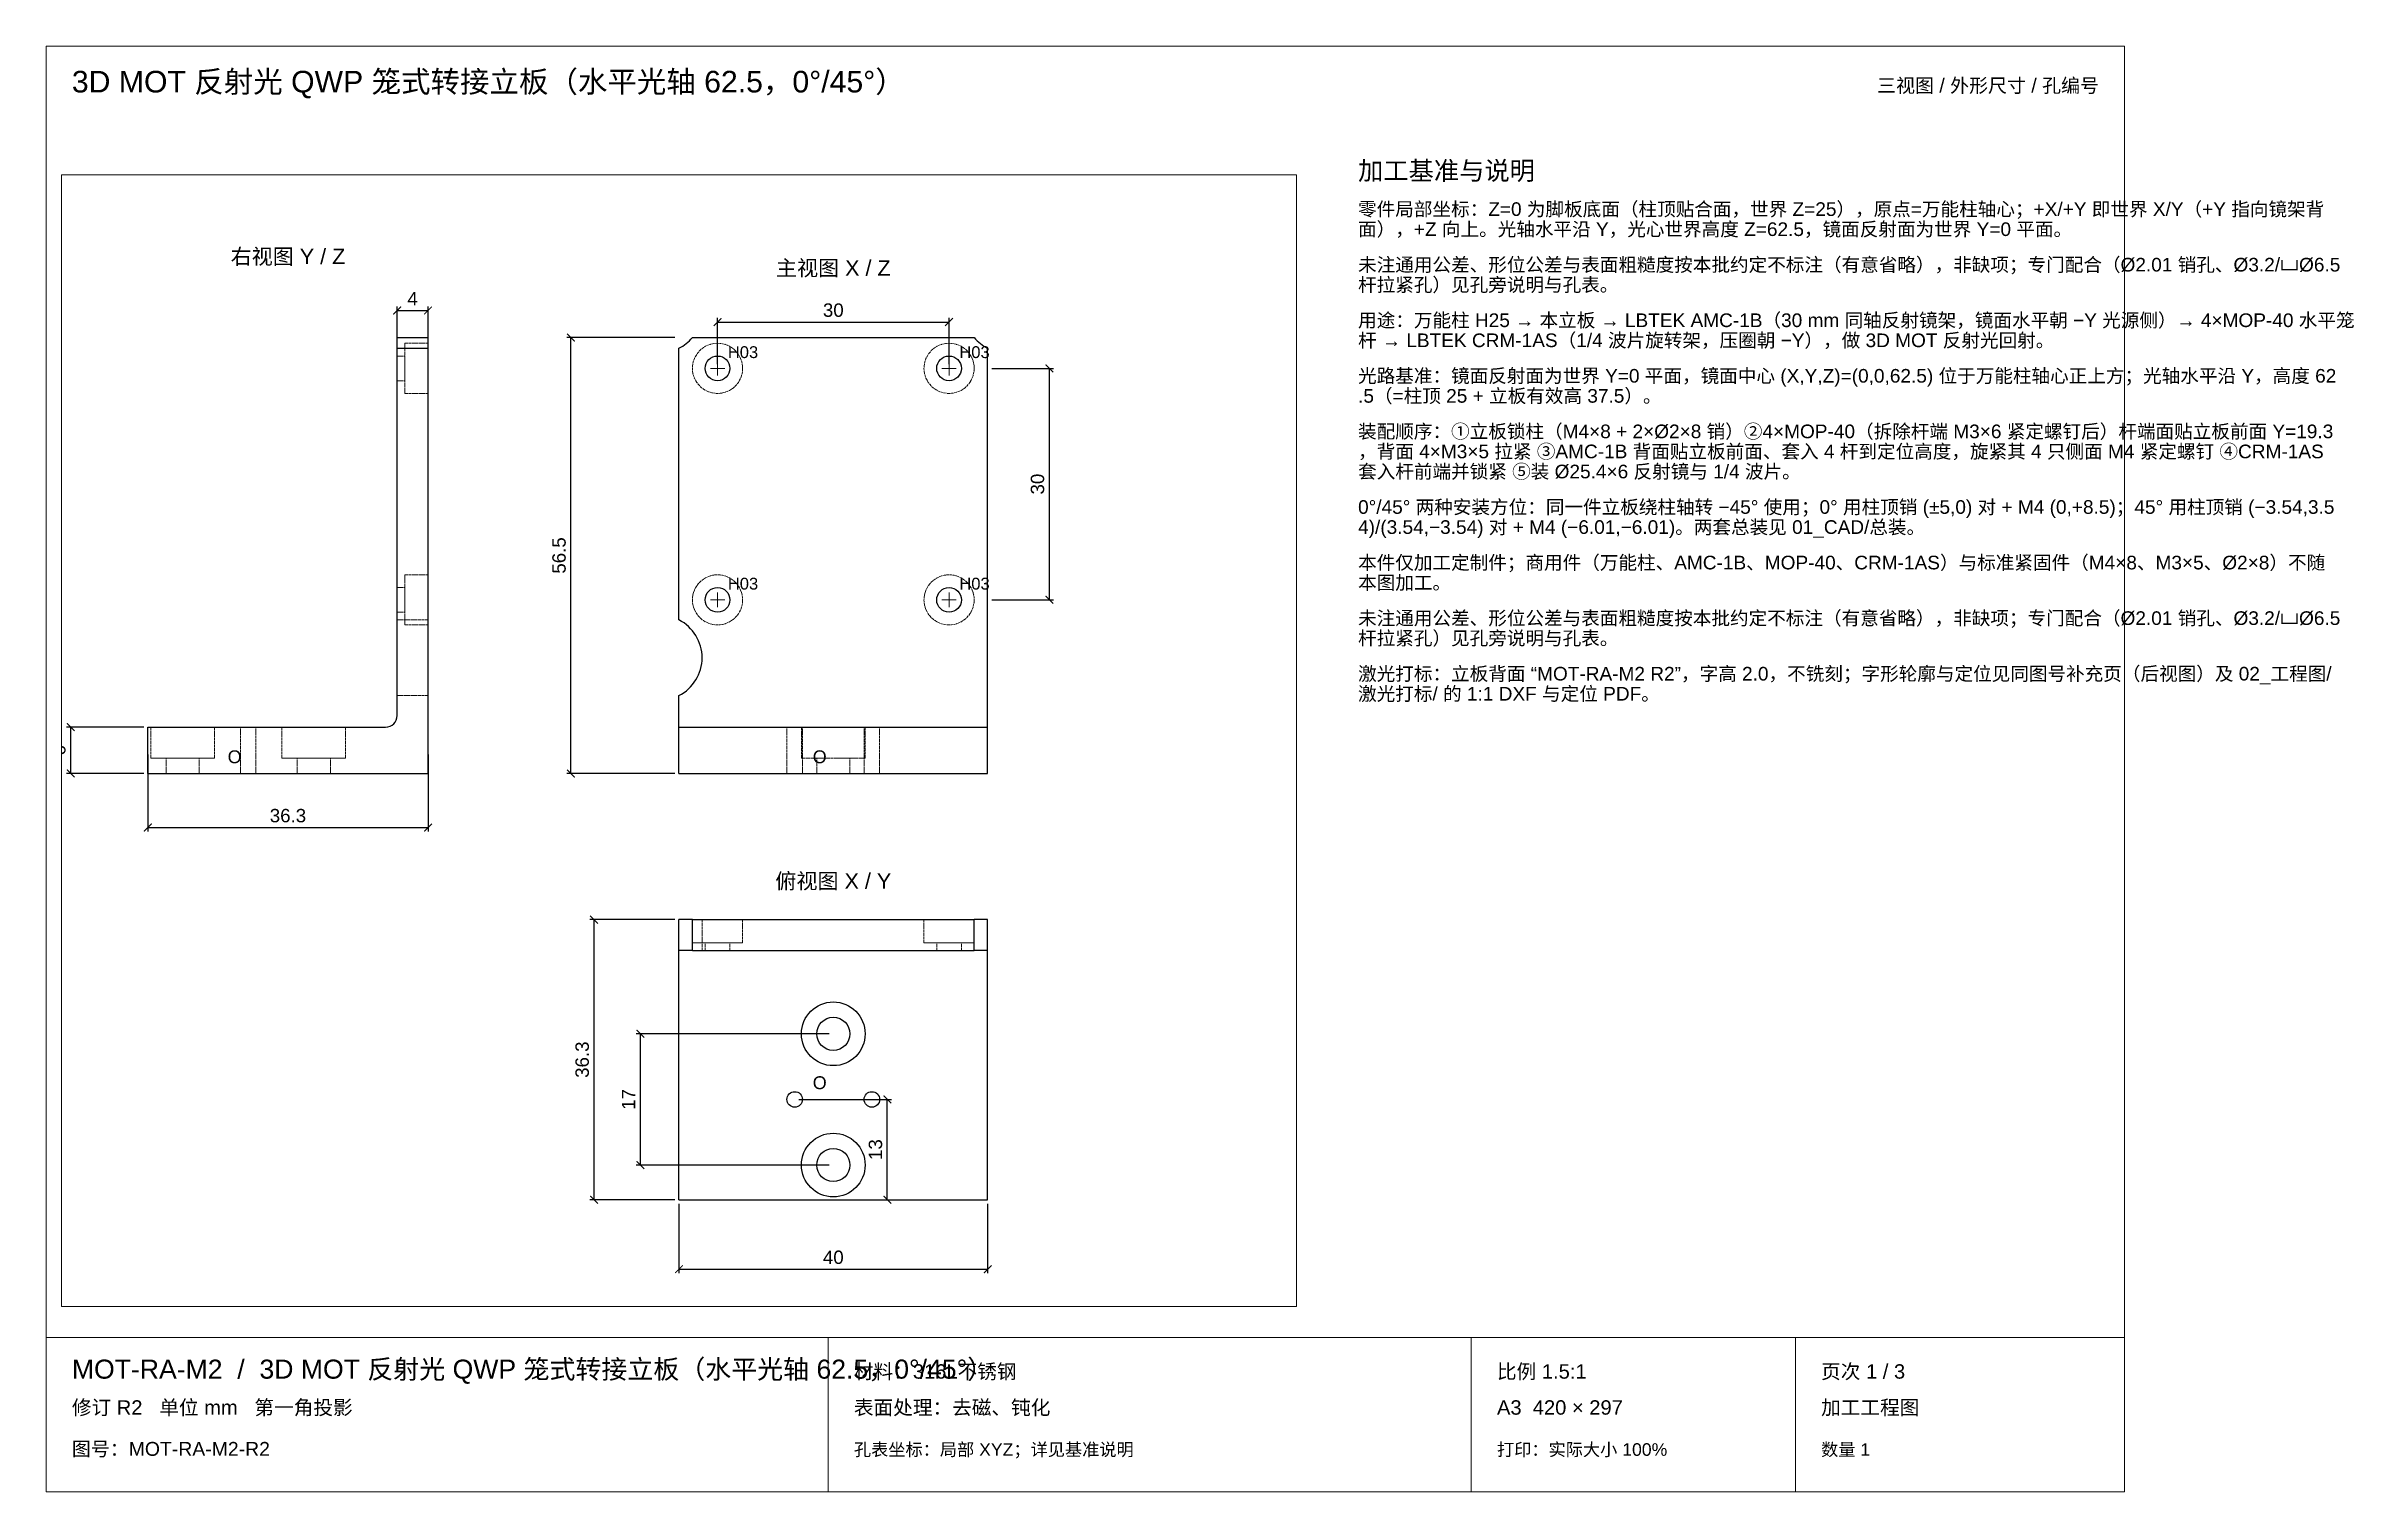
# Paper-space layout '01_三视图' of a CAD drawing. Header units: millimetres. Extents: x 8 to 457, y 8 to 289.
# The model-space entities are those that its viewports show. They can reach past a viewport. Long polylines and large blocks are cut down to what shows.
import ezdxf
from ezdxf.enums import TextEntityAlignment as Align

# ---------------------------------------------------------------- set-up
doc = ezdxf.new("R2010")
doc.units = ezdxf.units.MM
doc.header["$LTSCALE"] = 0.666667
doc.linetypes.add('DASHED', pattern=[1.524, 1.27, -0.254])
for name, color, linetype, lineweight in [('ANNOTATIONS', 7, 'CONTINUOUS', 18), ('DIMENSIONS', 7, 'CONTINUOUS', 18), ('HIDDEN', 7, 'DASHED', 13), ('VISIBLE', 7, 'CONTINUOUS', 25)]:
    doc.layers.add(name, color=color, linetype=linetype, lineweight=lineweight)
doc.layers.add('VIEWPORT', color=8, linetype='CONTINUOUS', lineweight=0, plot=False)
doc.styles.add('CJK', font='Arial Unicode.ttf')
doc.styles.add('OpenSansCondensed-Light', font='OpenSansCondensed-Light.ttf')
doc.dimstyles.new('EZDXF', dxfattribs={"dimtxt": 0.25, "dimasz": 0.175, "dimexe": 0.375, "dimexo": 0.125, "dimgap": 0.1, "dimtad": 1, "dimlfac": 100, "dimzin": 12, "dimdsep": 46, "dimtxsty": 'OpenSansCondensed-Light', "dimblk": 'ARCHTICK', "dimcen": 2.5, "dimazin": 3, "dimtfac": 0.5, "dimtmove": 2, "dimatfit": 3})

# ---------------------------------------------------------------- blocks, each defined once
blk = doc.blocks.new('_ARCHTICK')
at = {"color": 0, "linetype": 'BYBLOCK', "const_width": 0.15}
blk.add_lwpolyline([(-0.5, -0.5), (0.5, 0.5)], dxfattribs=at)

msp = doc.modelspace()

# ---------------------------------------------------------------- linework, layer by layer
at = {"layer": 'ANNOTATIONS'}
for p, q in [((91.4, 150.91667), (93.26667, 150.91667)), ((92.33333, 149.98333), (92.33333, 151.85)), ((121.4, 150.91667), (123.26667, 150.91667)), ((122.33333, 149.98333), (122.33333, 151.85)), ((91.4, 120.91667), (93.26667, 120.91667)), ((92.33333, 119.98333), (92.33333, 121.85)), ((121.4, 120.91667), (123.26667, 120.91667)), ((122.33333, 119.98333), (122.33333, 121.85))]:
    msp.add_line(p, q, dxfattribs=at)
at = {"layer": 'HIDDEN'}
for p, q in [((50.81667, 118.31565), (50.81667, 153.51769)), ((50.81667, 152.51667), (51.81667, 152.51667)), ((51.81667, 154.16667), (54.81667, 154.16667)), ((54.81667, 118.31565), (54.81667, 153.51769)), ((127.33333, 98.41667), (127.33333, 153.51769)), ((50.81667, 149.31667), (51.81667, 149.31667)), ((51.81667, 147.66667), (54.81667, 147.66667)), ((51.81667, 124.16667), (54.81667, 124.16667)), ((50.81667, 122.51667), (51.81667, 122.51667)), ((50.81667, 119.31667), (51.81667, 119.31667)), ((50.81667, 118.31565), (54.81667, 118.31565)), ((51.81667, 117.66667), (54.81667, 117.66667)), ((50.81667, 105.91667), (50.81667, 108.51769)), ((50.81667, 108.51769), (54.81667, 108.51769)), ((54.81667, 98.41667), (54.81667, 108.51769)), ((87.33333, 98.41667), (87.33333, 108.51769)), ((87.33333, 104.41667), (87.33333, 105.91667)), ((127.33333, 104.41667), (127.33333, 105.91667)), ((18.89167, 100.41667), (18.89167, 104.41667)), ((27.14167, 100.41667), (27.14167, 104.41667)), ((30.51167, 98.41667), (30.51167, 104.41667)), ((32.52167, 98.41667), (32.52167, 104.41667)), ((35.89167, 100.41667), (35.89167, 104.41667)), ((44.14167, 100.41667), (44.14167, 104.41667)), ((101.32833, 98.41667), (101.32833, 104.41667)), ((103.20833, 100.41667), (103.20833, 104.41667)), ((103.33833, 98.41667), (103.33833, 104.41667)), ((111.32833, 98.41667), (111.32833, 104.41667)), ((111.45833, 100.41667), (111.45833, 104.41667)), ((113.33833, 98.41667), (113.33833, 104.41667)), ((20.86667, 98.41667), (20.86667, 100.41667)), ((25.16667, 98.41667), (25.16667, 100.41667)), ((37.86667, 98.41667), (37.86667, 100.41667)), ((42.16667, 98.41667), (42.16667, 100.41667)), ((105.18333, 98.41667), (105.18333, 100.41667)), ((109.48333, 98.41667), (109.48333, 100.41667)), ((87.33333, 79.48333), (127.33333, 79.48333)), ((89.08333, 76.48333), (89.08333, 79.48333)), ((90.33333, 75.48333), (90.33333, 79.48333)), ((95.58333, 76.48333), (95.58333, 79.48333)), ((119.08333, 76.48333), (119.08333, 79.48333)), ((125.58333, 76.48333), (125.58333, 79.48333)), ((87.33333, 43.18333), (87.33333, 75.48333)), ((87.33333, 75.48333), (127.33333, 75.48333)), ((90.73333, 75.48333), (90.73333, 76.48333)), ((93.93333, 75.48333), (93.93333, 76.48333)), ((120.73333, 75.48333), (120.73333, 76.48333)), ((123.93333, 75.48333), (123.93333, 76.48333)), ((127.33333, 43.18333), (127.33333, 75.48333))]:
    msp.add_line(p, q, dxfattribs=at)
for points in [[(50.81667, 152.51667), (50.81667, 152.47655), (50.81667, 152.35822), (50.81667, 152.1676), (50.81667, 151.91425), (50.81667, 151.61088), (50.81667, 151.2727), (50.81667, 150.91667), (50.81667, 150.56063), (50.81667, 150.22245), (50.81667, 149.91908), (50.81667, 149.66574), (50.81667, 149.47512), (50.81667, 149.35678), (50.81667, 149.31667)], [(51.81667, 154.16667), (51.81667, 154.08518), (51.81667, 153.84482), (51.81667, 153.45762), (51.81667, 152.94301), (51.81667, 152.32679), (51.81667, 151.63986), (51.81667, 150.91667), (51.81667, 150.19347), (51.81667, 149.50654), (51.81667, 148.89032), (51.81667, 148.37571), (51.81667, 147.98852), (51.81667, 147.74815), (51.81667, 147.66667)], [(51.81667, 152.51667), (51.81667, 152.47655), (51.81667, 152.35822), (51.81667, 152.1676), (51.81667, 151.91425), (51.81667, 151.61088), (51.81667, 151.2727), (51.81667, 150.91667), (51.81667, 150.56063), (51.81667, 150.22245), (51.81667, 149.91908), (51.81667, 149.66574), (51.81667, 149.47512), (51.81667, 149.35678), (51.81667, 149.31667)], [(54.81667, 154.16667), (54.81667, 154.08518), (54.81667, 153.84482), (54.81667, 153.45762), (54.81667, 152.94301), (54.81667, 152.32679), (54.81667, 151.63986), (54.81667, 150.91667), (54.81667, 150.19347), (54.81667, 149.50654), (54.81667, 148.89032), (54.81667, 148.37571), (54.81667, 147.98852), (54.81667, 147.74815), (54.81667, 147.66667)], [(51.81667, 124.16667), (51.81667, 124.08518), (51.81667, 123.84482), (51.81667, 123.45762), (51.81667, 122.94301), (51.81667, 122.32679), (51.81667, 121.63986), (51.81667, 120.91667), (51.81667, 120.19347), (51.81667, 119.50654), (51.81667, 118.89032), (51.81667, 118.37571), (51.81667, 117.98852), (51.81667, 117.74815), (51.81667, 117.66667)], [(54.81667, 124.16667), (54.81667, 124.08518), (54.81667, 123.84482), (54.81667, 123.45762), (54.81667, 122.94301), (54.81667, 122.32679), (54.81667, 121.63986), (54.81667, 120.91667), (54.81667, 120.19347), (54.81667, 119.50654), (54.81667, 118.89032), (54.81667, 118.37571), (54.81667, 117.98852), (54.81667, 117.74815), (54.81667, 117.66667)], [(50.81667, 122.51667), (50.81667, 122.47655), (50.81667, 122.35822), (50.81667, 122.1676), (50.81667, 121.91425), (50.81667, 121.61088), (50.81667, 121.2727), (50.81667, 120.91667), (50.81667, 120.56063), (50.81667, 120.22245), (50.81667, 119.91908), (50.81667, 119.66574), (50.81667, 119.47512), (50.81667, 119.35678), (50.81667, 119.31667)], [(51.81667, 122.51667), (51.81667, 122.47655), (51.81667, 122.35822), (51.81667, 122.1676), (51.81667, 121.91425), (51.81667, 121.61088), (51.81667, 121.2727), (51.81667, 120.91667), (51.81667, 120.56063), (51.81667, 120.22245), (51.81667, 119.91908), (51.81667, 119.66574), (51.81667, 119.47512), (51.81667, 119.35678), (51.81667, 119.31667)], [(50.81667, 118.31565), (50.81667, 117.86453), (50.81667, 117.30402), (50.81667, 116.6479), (50.81667, 115.91231), (50.81667, 115.11533), (50.81667, 114.27657), (50.81667, 113.41667), (50.81667, 112.55676), (50.81667, 111.718), (50.81667, 110.92103), (50.81667, 110.18543), (50.81667, 109.52931), (50.81667, 108.9688), (50.81667, 108.51769)], [(54.81667, 118.31565), (54.81667, 117.86453), (54.81667, 117.30402), (54.81667, 116.6479), (54.81667, 115.91231), (54.81667, 115.11533), (54.81667, 114.27657), (54.81667, 113.41667), (54.81667, 112.55676), (54.81667, 111.718), (54.81667, 110.92103), (54.81667, 110.18543), (54.81667, 109.52931), (54.81667, 108.9688), (54.81667, 108.51769)], [(27.14167, 104.41667), (27.03824, 104.41667), (26.73316, 104.41667), (26.24172, 104.41667), (25.58856, 104.41667), (24.80644, 104.41667), (23.93457, 104.41667), (23.01667, 104.41667), (22.09877, 104.41667), (21.2269, 104.41667), (20.44477, 104.41667), (19.79161, 104.41667), (19.30017, 104.41667), (18.99509, 104.41667), (18.89167, 104.41667)], [(18.89167, 104.41667), (18.9176, 104.41667), (18.99509, 104.41667), (19.12315, 104.41667), (19.30017, 104.41667), (19.52393, 104.41667), (19.79161, 104.41667), (20.09985, 104.41667), (20.44477, 104.41667), (20.82203, 104.41667), (21.2269, 104.41667), (21.65427, 104.41667), (22.09877, 104.41667), (22.55481, 104.41667), (23.01667, 104.41667)], [(23.01667, 104.41667), (23.47852, 104.41667), (23.93457, 104.41667), (24.37907, 104.41667), (24.80644, 104.41667), (25.2113, 104.41667), (25.58856, 104.41667), (25.93348, 104.41667), (26.24172, 104.41667), (26.5094, 104.41667), (26.73316, 104.41667), (26.91019, 104.41667), (27.03824, 104.41667), (27.11573, 104.41667), (27.14167, 104.41667)], [(32.52167, 104.41667), (32.49647, 104.41667), (32.42214, 104.41667), (32.30241, 104.41667), (32.14327, 104.41667), (31.95272, 104.41667), (31.7403, 104.41667), (31.51667, 104.41667), (31.29303, 104.41667), (31.08061, 104.41667), (30.89006, 104.41667), (30.73093, 104.41667), (30.61119, 104.41667), (30.53686, 104.41667), (30.51167, 104.41667)], [(30.51167, 104.41667), (30.51799, 104.41667), (30.53686, 104.41667), (30.56806, 104.41667), (30.61119, 104.41667), (30.66571, 104.41667), (30.73093, 104.41667), (30.80602, 104.41667), (30.89006, 104.41667), (30.98197, 104.41667), (31.08061, 104.41667), (31.18474, 104.41667), (31.29303, 104.41667), (31.40414, 104.41667), (31.51667, 104.41667)], [(31.51667, 104.41667), (31.62919, 104.41667), (31.7403, 104.41667), (31.8486, 104.41667), (31.95272, 104.41667), (32.05136, 104.41667), (32.14327, 104.41667), (32.22731, 104.41667), (32.30241, 104.41667), (32.36762, 104.41667), (32.42214, 104.41667), (32.46527, 104.41667), (32.49647, 104.41667), (32.51535, 104.41667), (32.52167, 104.41667)], [(44.14167, 104.41667), (44.03824, 104.41667), (43.73316, 104.41667), (43.24172, 104.41667), (42.58856, 104.41667), (41.80644, 104.41667), (40.93457, 104.41667), (40.01667, 104.41667), (39.09877, 104.41667), (38.2269, 104.41667), (37.44477, 104.41667), (36.79161, 104.41667), (36.30017, 104.41667), (35.99509, 104.41667), (35.89167, 104.41667)], [(35.89167, 104.41667), (35.9176, 104.41667), (35.99509, 104.41667), (36.12315, 104.41667), (36.30017, 104.41667), (36.52393, 104.41667), (36.79161, 104.41667), (37.09985, 104.41667), (37.44477, 104.41667), (37.82203, 104.41667), (38.2269, 104.41667), (38.65427, 104.41667), (39.09877, 104.41667), (39.55481, 104.41667), (40.01667, 104.41667)], [(40.01667, 104.41667), (40.47852, 104.41667), (40.93457, 104.41667), (41.37907, 104.41667), (41.80644, 104.41667), (42.2113, 104.41667), (42.58856, 104.41667), (42.93348, 104.41667), (43.24172, 104.41667), (43.5094, 104.41667), (43.73316, 104.41667), (43.91019, 104.41667), (44.03824, 104.41667), (44.11573, 104.41667), (44.14167, 104.41667)], [(103.33833, 104.41667), (103.31314, 104.41667), (103.23881, 104.41667), (103.11907, 104.41667), (102.95994, 104.41667), (102.76939, 104.41667), (102.55697, 104.41667), (102.33333, 104.41667), (102.1097, 104.41667), (101.89728, 104.41667), (101.70673, 104.41667), (101.54759, 104.41667), (101.42786, 104.41667), (101.35353, 104.41667), (101.32833, 104.41667)], [(111.45833, 104.41667), (111.35491, 104.41667), (111.04983, 104.41667), (110.55839, 104.41667), (109.90523, 104.41667), (109.1231, 104.41667), (108.25123, 104.41667), (107.33333, 104.41667), (106.41543, 104.41667), (105.54356, 104.41667), (104.76144, 104.41667), (104.10828, 104.41667), (103.61684, 104.41667), (103.31176, 104.41667), (103.20833, 104.41667)], [(113.33833, 104.41667), (113.31314, 104.41667), (113.23881, 104.41667), (113.11907, 104.41667), (112.95994, 104.41667), (112.76939, 104.41667), (112.55697, 104.41667), (112.33333, 104.41667), (112.1097, 104.41667), (111.89728, 104.41667), (111.70673, 104.41667), (111.54759, 104.41667), (111.42786, 104.41667), (111.35353, 104.41667), (111.32833, 104.41667)], [(27.14167, 100.41667), (27.03824, 100.41667), (26.73316, 100.41667), (26.24172, 100.41667), (25.58856, 100.41667), (24.80644, 100.41667), (23.93457, 100.41667), (23.01667, 100.41667), (22.09877, 100.41667), (21.2269, 100.41667), (20.44477, 100.41667), (19.79161, 100.41667), (19.30017, 100.41667), (18.99509, 100.41667), (18.89167, 100.41667)], [(18.89167, 100.41667), (18.9176, 100.41667), (18.99509, 100.41667), (19.12315, 100.41667), (19.30017, 100.41667), (19.52393, 100.41667), (19.79161, 100.41667), (20.09985, 100.41667), (20.44477, 100.41667), (20.82203, 100.41667), (21.2269, 100.41667), (21.65427, 100.41667), (22.09877, 100.41667), (22.55481, 100.41667), (23.01667, 100.41667)], [(25.16667, 100.41667), (25.11276, 100.41667), (24.95375, 100.41667), (24.6976, 100.41667), (24.35717, 100.41667), (23.94952, 100.41667), (23.49509, 100.41667), (23.01667, 100.41667), (22.53825, 100.41667), (22.08382, 100.41667), (21.67616, 100.41667), (21.33573, 100.41667), (21.07958, 100.41667), (20.92057, 100.41667), (20.86667, 100.41667)], [(20.86667, 100.41667), (20.88019, 100.41667), (20.92057, 100.41667), (20.98732, 100.41667), (21.07958, 100.41667), (21.19621, 100.41667), (21.33573, 100.41667), (21.49639, 100.41667), (21.67616, 100.41667), (21.8728, 100.41667), (22.08382, 100.41667), (22.30657, 100.41667), (22.53825, 100.41667), (22.77594, 100.41667), (23.01667, 100.41667)], [(23.01667, 100.41667), (23.47852, 100.41667), (23.93457, 100.41667), (24.37907, 100.41667), (24.80644, 100.41667), (25.2113, 100.41667), (25.58856, 100.41667), (25.93348, 100.41667), (26.24172, 100.41667), (26.5094, 100.41667), (26.73316, 100.41667), (26.91019, 100.41667), (27.03824, 100.41667), (27.11573, 100.41667), (27.14167, 100.41667)], [(23.01667, 100.41667), (23.25739, 100.41667), (23.49509, 100.41667), (23.72677, 100.41667), (23.94952, 100.41667), (24.16054, 100.41667), (24.35717, 100.41667), (24.53695, 100.41667), (24.6976, 100.41667), (24.83712, 100.41667), (24.95375, 100.41667), (25.04602, 100.41667), (25.11276, 100.41667), (25.15315, 100.41667), (25.16667, 100.41667)], [(44.14167, 100.41667), (44.03824, 100.41667), (43.73316, 100.41667), (43.24172, 100.41667), (42.58856, 100.41667), (41.80644, 100.41667), (40.93457, 100.41667), (40.01667, 100.41667), (39.09877, 100.41667), (38.2269, 100.41667), (37.44477, 100.41667), (36.79161, 100.41667), (36.30017, 100.41667), (35.99509, 100.41667), (35.89167, 100.41667)], [(35.89167, 100.41667), (35.9176, 100.41667), (35.99509, 100.41667), (36.12315, 100.41667), (36.30017, 100.41667), (36.52393, 100.41667), (36.79161, 100.41667), (37.09985, 100.41667), (37.44477, 100.41667), (37.82203, 100.41667), (38.2269, 100.41667), (38.65427, 100.41667), (39.09877, 100.41667), (39.55481, 100.41667), (40.01667, 100.41667)], [(42.16667, 100.41667), (42.11276, 100.41667), (41.95375, 100.41667), (41.6976, 100.41667), (41.35717, 100.41667), (40.94952, 100.41667), (40.49509, 100.41667), (40.01667, 100.41667), (39.53825, 100.41667), (39.08382, 100.41667), (38.67616, 100.41667), (38.33573, 100.41667), (38.07958, 100.41667), (37.92057, 100.41667), (37.86667, 100.41667)], [(37.86667, 100.41667), (37.88019, 100.41667), (37.92057, 100.41667), (37.98732, 100.41667), (38.07958, 100.41667), (38.19621, 100.41667), (38.33573, 100.41667), (38.49639, 100.41667), (38.67616, 100.41667), (38.8728, 100.41667), (39.08382, 100.41667), (39.30657, 100.41667), (39.53825, 100.41667), (39.77594, 100.41667), (40.01667, 100.41667)], [(40.01667, 100.41667), (40.47852, 100.41667), (40.93457, 100.41667), (41.37907, 100.41667), (41.80644, 100.41667), (42.2113, 100.41667), (42.58856, 100.41667), (42.93348, 100.41667), (43.24172, 100.41667), (43.5094, 100.41667), (43.73316, 100.41667), (43.91019, 100.41667), (44.03824, 100.41667), (44.11573, 100.41667), (44.14167, 100.41667)], [(40.01667, 100.41667), (40.25739, 100.41667), (40.49509, 100.41667), (40.72677, 100.41667), (40.94952, 100.41667), (41.16054, 100.41667), (41.35717, 100.41667), (41.53695, 100.41667), (41.6976, 100.41667), (41.83712, 100.41667), (41.95375, 100.41667), (42.04602, 100.41667), (42.11276, 100.41667), (42.15315, 100.41667), (42.16667, 100.41667)], [(111.45833, 100.41667), (111.35491, 100.41667), (111.04983, 100.41667), (110.55839, 100.41667), (109.90523, 100.41667), (109.1231, 100.41667), (108.25123, 100.41667), (107.33333, 100.41667), (106.41543, 100.41667), (105.54356, 100.41667), (104.76144, 100.41667), (104.10828, 100.41667), (103.61684, 100.41667), (103.31176, 100.41667), (103.20833, 100.41667)], [(109.48333, 100.41667), (109.42943, 100.41667), (109.27042, 100.41667), (109.01427, 100.41667), (108.67384, 100.41667), (108.26618, 100.41667), (107.81175, 100.41667), (107.33333, 100.41667), (106.85491, 100.41667), (106.40048, 100.41667), (105.99283, 100.41667), (105.6524, 100.41667), (105.39625, 100.41667), (105.23724, 100.41667), (105.18333, 100.41667)], [(25.16667, 98.41667), (25.11276, 98.41667), (24.95375, 98.41667), (24.6976, 98.41667), (24.35717, 98.41667), (23.94952, 98.41667), (23.49509, 98.41667), (23.01667, 98.41667), (22.53825, 98.41667), (22.08382, 98.41667), (21.67616, 98.41667), (21.33573, 98.41667), (21.07958, 98.41667), (20.92057, 98.41667), (20.86667, 98.41667)], [(20.86667, 98.41667), (20.88019, 98.41667), (20.92057, 98.41667), (20.98732, 98.41667), (21.07958, 98.41667), (21.19621, 98.41667), (21.33573, 98.41667), (21.49639, 98.41667), (21.67616, 98.41667), (21.8728, 98.41667), (22.08382, 98.41667), (22.30657, 98.41667), (22.53825, 98.41667), (22.77594, 98.41667), (23.01667, 98.41667)], [(23.01667, 98.41667), (23.25739, 98.41667), (23.49509, 98.41667), (23.72677, 98.41667), (23.94952, 98.41667), (24.16054, 98.41667), (24.35717, 98.41667), (24.53695, 98.41667), (24.6976, 98.41667), (24.83712, 98.41667), (24.95375, 98.41667), (25.04602, 98.41667), (25.11276, 98.41667), (25.15315, 98.41667), (25.16667, 98.41667)], [(32.52167, 98.41667), (32.49647, 98.41667), (32.42214, 98.41667), (32.30241, 98.41667), (32.14327, 98.41667), (31.95272, 98.41667), (31.7403, 98.41667), (31.51667, 98.41667), (31.29303, 98.41667), (31.08061, 98.41667), (30.89006, 98.41667), (30.73093, 98.41667), (30.61119, 98.41667), (30.53686, 98.41667), (30.51167, 98.41667)], [(30.51167, 98.41667), (30.51799, 98.41667), (30.53686, 98.41667), (30.56806, 98.41667), (30.61119, 98.41667), (30.66571, 98.41667), (30.73093, 98.41667), (30.80602, 98.41667), (30.89006, 98.41667), (30.98197, 98.41667), (31.08061, 98.41667), (31.18474, 98.41667), (31.29303, 98.41667), (31.40414, 98.41667), (31.51667, 98.41667)], [(31.51667, 98.41667), (31.62919, 98.41667), (31.7403, 98.41667), (31.8486, 98.41667), (31.95272, 98.41667), (32.05136, 98.41667), (32.14327, 98.41667), (32.22731, 98.41667), (32.30241, 98.41667), (32.36762, 98.41667), (32.42214, 98.41667), (32.46527, 98.41667), (32.49647, 98.41667), (32.51535, 98.41667), (32.52167, 98.41667)], [(42.16667, 98.41667), (42.11276, 98.41667), (41.95375, 98.41667), (41.6976, 98.41667), (41.35717, 98.41667), (40.94952, 98.41667), (40.49509, 98.41667), (40.01667, 98.41667), (39.53825, 98.41667), (39.08382, 98.41667), (38.67616, 98.41667), (38.33573, 98.41667), (38.07958, 98.41667), (37.92057, 98.41667), (37.86667, 98.41667)], [(37.86667, 98.41667), (37.88019, 98.41667), (37.92057, 98.41667), (37.98732, 98.41667), (38.07958, 98.41667), (38.19621, 98.41667), (38.33573, 98.41667), (38.49639, 98.41667), (38.67616, 98.41667), (38.8728, 98.41667), (39.08382, 98.41667), (39.30657, 98.41667), (39.53825, 98.41667), (39.77594, 98.41667), (40.01667, 98.41667)], [(40.01667, 98.41667), (40.25739, 98.41667), (40.49509, 98.41667), (40.72677, 98.41667), (40.94952, 98.41667), (41.16054, 98.41667), (41.35717, 98.41667), (41.53695, 98.41667), (41.6976, 98.41667), (41.83712, 98.41667), (41.95375, 98.41667), (42.04602, 98.41667), (42.11276, 98.41667), (42.15315, 98.41667), (42.16667, 98.41667)], [(103.33833, 98.41667), (103.31314, 98.41667), (103.23881, 98.41667), (103.11907, 98.41667), (102.95994, 98.41667), (102.76939, 98.41667), (102.55697, 98.41667), (102.33333, 98.41667), (102.1097, 98.41667), (101.89728, 98.41667), (101.70673, 98.41667), (101.54759, 98.41667), (101.42786, 98.41667), (101.35353, 98.41667), (101.32833, 98.41667)], [(109.48333, 98.41667), (109.42943, 98.41667), (109.27042, 98.41667), (109.01427, 98.41667), (108.67384, 98.41667), (108.26618, 98.41667), (107.81175, 98.41667), (107.33333, 98.41667), (106.85491, 98.41667), (106.40048, 98.41667), (105.99283, 98.41667), (105.6524, 98.41667), (105.39625, 98.41667), (105.23724, 98.41667), (105.18333, 98.41667)], [(113.33833, 98.41667), (113.31314, 98.41667), (113.23881, 98.41667), (113.11907, 98.41667), (112.95994, 98.41667), (112.76939, 98.41667), (112.55697, 98.41667), (112.33333, 98.41667), (112.1097, 98.41667), (111.89728, 98.41667), (111.70673, 98.41667), (111.54759, 98.41667), (111.42786, 98.41667), (111.35353, 98.41667), (111.32833, 98.41667)], [(87.33333, 79.48333), (87.70979, 79.48333), (88.06853, 79.48333), (88.40734, 79.48333), (88.72415, 79.48333), (89.017, 79.48333), (89.28408, 79.48333), (89.52375, 79.48333), (89.73454, 79.48333), (89.91514, 79.48333), (90.06445, 79.48333), (90.18154, 79.48333), (90.2657, 79.48333), (90.3164, 79.48333), (90.33333, 79.48333)], [(95.58333, 79.48333), (95.50185, 79.48333), (95.26148, 79.48333), (94.87429, 79.48333), (94.35968, 79.48333), (93.74346, 79.48333), (93.05653, 79.48333), (92.33333, 79.48333), (91.61014, 79.48333), (90.92321, 79.48333), (90.30699, 79.48333), (89.79238, 79.48333), (89.40518, 79.48333), (89.16482, 79.48333), (89.08333, 79.48333)], [(89.08333, 79.48333), (89.10377, 79.48333), (89.16482, 79.48333), (89.26571, 79.48333), (89.40518, 79.48333), (89.58148, 79.48333), (89.79238, 79.48333), (90.03524, 79.48333), (90.30699, 79.48333), (90.60423, 79.48333), (90.92321, 79.48333), (91.25993, 79.48333), (91.61014, 79.48333), (91.96945, 79.48333), (92.33333, 79.48333)], [(92.33333, 79.48333), (92.69722, 79.48333), (93.05653, 79.48333), (93.40674, 79.48333), (93.74346, 79.48333), (94.06244, 79.48333), (94.35968, 79.48333), (94.63143, 79.48333), (94.87429, 79.48333), (95.08519, 79.48333), (95.26148, 79.48333), (95.40095, 79.48333), (95.50185, 79.48333), (95.5629, 79.48333), (95.58333, 79.48333)], [(125.58333, 79.48333), (125.50185, 79.48333), (125.26148, 79.48333), (124.87429, 79.48333), (124.35968, 79.48333), (123.74346, 79.48333), (123.05653, 79.48333), (122.33333, 79.48333), (121.61014, 79.48333), (120.92321, 79.48333), (120.30699, 79.48333), (119.79238, 79.48333), (119.40518, 79.48333), (119.16482, 79.48333), (119.08333, 79.48333)], [(119.08333, 79.48333), (119.10377, 79.48333), (119.16482, 79.48333), (119.26571, 79.48333), (119.40518, 79.48333), (119.58148, 79.48333), (119.79238, 79.48333), (120.03524, 79.48333), (120.30699, 79.48333), (120.60423, 79.48333), (120.92321, 79.48333), (121.25993, 79.48333), (121.61014, 79.48333), (121.96945, 79.48333), (122.33333, 79.48333)], [(122.33333, 79.48333), (122.69722, 79.48333), (123.05653, 79.48333), (123.40674, 79.48333), (123.74346, 79.48333), (124.06244, 79.48333), (124.35968, 79.48333), (124.63143, 79.48333), (124.87429, 79.48333), (125.08519, 79.48333), (125.26148, 79.48333), (125.40095, 79.48333), (125.50185, 79.48333), (125.5629, 79.48333), (125.58333, 79.48333)], [(87.33333, 75.48333), (87.70979, 75.48333), (88.06853, 75.48333), (88.40734, 75.48333), (88.72415, 75.48333), (89.017, 75.48333), (89.28408, 75.48333), (89.52375, 75.48333), (89.73454, 75.48333), (89.91514, 75.48333), (90.06445, 75.48333), (90.18154, 75.48333), (90.2657, 75.48333), (90.3164, 75.48333), (90.33333, 75.48333)], [(95.58333, 76.48333), (95.50185, 76.48333), (95.26148, 76.48333), (94.87429, 76.48333), (94.35968, 76.48333), (93.74346, 76.48333), (93.05653, 76.48333), (92.33333, 76.48333), (91.61014, 76.48333), (90.92321, 76.48333), (90.30699, 76.48333), (89.79238, 76.48333), (89.40518, 76.48333), (89.16482, 76.48333), (89.08333, 76.48333)], [(89.08333, 76.48333), (89.10377, 76.48333), (89.16482, 76.48333), (89.26571, 76.48333), (89.40518, 76.48333), (89.58148, 76.48333), (89.79238, 76.48333), (90.03524, 76.48333), (90.30699, 76.48333), (90.60423, 76.48333), (90.92321, 76.48333), (91.25993, 76.48333), (91.61014, 76.48333), (91.96945, 76.48333), (92.33333, 76.48333)], [(93.93333, 76.48333), (93.89322, 76.48333), (93.77488, 76.48333), (93.58426, 76.48333), (93.33092, 76.48333), (93.02755, 76.48333), (92.68937, 76.48333), (92.33333, 76.48333), (91.9773, 76.48333), (91.63912, 76.48333), (91.33575, 76.48333), (91.0824, 76.48333), (90.89178, 76.48333), (90.77345, 76.48333), (90.73333, 76.48333)], [(90.73333, 76.48333), (90.74339, 76.48333), (90.77345, 76.48333), (90.82312, 76.48333), (90.89178, 76.48333), (90.97857, 76.48333), (91.0824, 76.48333), (91.20196, 76.48333), (91.33575, 76.48333), (91.48208, 76.48333), (91.63912, 76.48333), (91.80489, 76.48333), (91.9773, 76.48333), (92.15419, 76.48333), (92.33333, 76.48333)], [(93.93333, 75.48333), (93.89322, 75.48333), (93.77488, 75.48333), (93.58426, 75.48333), (93.33092, 75.48333), (93.02755, 75.48333), (92.68937, 75.48333), (92.33333, 75.48333), (91.9773, 75.48333), (91.63912, 75.48333), (91.33575, 75.48333), (91.0824, 75.48333), (90.89178, 75.48333), (90.77345, 75.48333), (90.73333, 75.48333)], [(90.73333, 75.48333), (90.74339, 75.48333), (90.77345, 75.48333), (90.82312, 75.48333), (90.89178, 75.48333), (90.97857, 75.48333), (91.0824, 75.48333), (91.20196, 75.48333), (91.33575, 75.48333), (91.48208, 75.48333), (91.63912, 75.48333), (91.80489, 75.48333), (91.9773, 75.48333), (92.15419, 75.48333), (92.33333, 75.48333)], [(92.33333, 76.48333), (92.51248, 76.48333), (92.68937, 76.48333), (92.86178, 76.48333), (93.02755, 76.48333), (93.18458, 76.48333), (93.33092, 76.48333), (93.4647, 76.48333), (93.58426, 76.48333), (93.68809, 76.48333), (93.77488, 76.48333), (93.84355, 76.48333), (93.89322, 76.48333), (93.92327, 76.48333), (93.93333, 76.48333)], [(92.33333, 76.48333), (92.69722, 76.48333), (93.05653, 76.48333), (93.40674, 76.48333), (93.74346, 76.48333), (94.06244, 76.48333), (94.35968, 76.48333), (94.63143, 76.48333), (94.87429, 76.48333), (95.08519, 76.48333), (95.26148, 76.48333), (95.40095, 76.48333), (95.50185, 76.48333), (95.5629, 76.48333), (95.58333, 76.48333)], [(92.33333, 75.48333), (92.51248, 75.48333), (92.68937, 75.48333), (92.86178, 75.48333), (93.02755, 75.48333), (93.18458, 75.48333), (93.33092, 75.48333), (93.4647, 75.48333), (93.58426, 75.48333), (93.68809, 75.48333), (93.77488, 75.48333), (93.84355, 75.48333), (93.89322, 75.48333), (93.92327, 75.48333), (93.93333, 75.48333)], [(125.58333, 76.48333), (125.50185, 76.48333), (125.26148, 76.48333), (124.87429, 76.48333), (124.35968, 76.48333), (123.74346, 76.48333), (123.05653, 76.48333), (122.33333, 76.48333), (121.61014, 76.48333), (120.92321, 76.48333), (120.30699, 76.48333), (119.79238, 76.48333), (119.40518, 76.48333), (119.16482, 76.48333), (119.08333, 76.48333)], [(119.08333, 76.48333), (119.10377, 76.48333), (119.16482, 76.48333), (119.26571, 76.48333), (119.40518, 76.48333), (119.58148, 76.48333), (119.79238, 76.48333), (120.03524, 76.48333), (120.30699, 76.48333), (120.60423, 76.48333), (120.92321, 76.48333), (121.25993, 76.48333), (121.61014, 76.48333), (121.96945, 76.48333), (122.33333, 76.48333)], [(123.93333, 76.48333), (123.89322, 76.48333), (123.77488, 76.48333), (123.58426, 76.48333), (123.33092, 76.48333), (123.02755, 76.48333), (122.68937, 76.48333), (122.33333, 76.48333), (121.9773, 76.48333), (121.63912, 76.48333), (121.33575, 76.48333), (121.0824, 76.48333), (120.89178, 76.48333), (120.77345, 76.48333), (120.73333, 76.48333)], [(120.73333, 76.48333), (120.74339, 76.48333), (120.77345, 76.48333), (120.82312, 76.48333), (120.89178, 76.48333), (120.97857, 76.48333), (121.0824, 76.48333), (121.20196, 76.48333), (121.33575, 76.48333), (121.48208, 76.48333), (121.63912, 76.48333), (121.80489, 76.48333), (121.9773, 76.48333), (122.15419, 76.48333), (122.33333, 76.48333)], [(123.93333, 75.48333), (123.89322, 75.48333), (123.77488, 75.48333), (123.58426, 75.48333), (123.33092, 75.48333), (123.02755, 75.48333), (122.68937, 75.48333), (122.33333, 75.48333), (121.9773, 75.48333), (121.63912, 75.48333), (121.33575, 75.48333), (121.0824, 75.48333), (120.89178, 75.48333), (120.77345, 75.48333), (120.73333, 75.48333)], [(120.73333, 75.48333), (120.74339, 75.48333), (120.77345, 75.48333), (120.82312, 75.48333), (120.89178, 75.48333), (120.97857, 75.48333), (121.0824, 75.48333), (121.20196, 75.48333), (121.33575, 75.48333), (121.48208, 75.48333), (121.63912, 75.48333), (121.80489, 75.48333), (121.9773, 75.48333), (122.15419, 75.48333), (122.33333, 75.48333)], [(122.33333, 76.48333), (122.51248, 76.48333), (122.68937, 76.48333), (122.86178, 76.48333), (123.02755, 76.48333), (123.18458, 76.48333), (123.33092, 76.48333), (123.4647, 76.48333), (123.58426, 76.48333), (123.68809, 76.48333), (123.77488, 76.48333), (123.84355, 76.48333), (123.89322, 76.48333), (123.92327, 76.48333), (123.93333, 76.48333)], [(122.33333, 76.48333), (122.69722, 76.48333), (123.05653, 76.48333), (123.40674, 76.48333), (123.74346, 76.48333), (124.06244, 76.48333), (124.35968, 76.48333), (124.63143, 76.48333), (124.87429, 76.48333), (125.08519, 76.48333), (125.26148, 76.48333), (125.40095, 76.48333), (125.50185, 76.48333), (125.5629, 76.48333), (125.58333, 76.48333)], [(122.33333, 75.48333), (122.51248, 75.48333), (122.68937, 75.48333), (122.86178, 75.48333), (123.02755, 75.48333), (123.18458, 75.48333), (123.33092, 75.48333), (123.4647, 75.48333), (123.58426, 75.48333), (123.68809, 75.48333), (123.77488, 75.48333), (123.84355, 75.48333), (123.89322, 75.48333), (123.92327, 75.48333), (123.93333, 75.48333)]]:
    msp.add_lwpolyline(points, dxfattribs=at)
for centre in [(92.33333, 150.91667), (122.33333, 150.91667), (92.33333, 120.91667), (122.33333, 120.91667)]:
    msp.add_circle(centre, 3.25, dxfattribs=at)
at = {"layer": 'VISIBLE'}
for p, q in [((50.81667, 154.91667), (54.81667, 154.91667)), ((50.81667, 105.91667), (50.81667, 153.51769)), ((50.81667, 153.51769), (54.81667, 153.51769)), ((54.81667, 98.41667), (54.81667, 153.51769)), ((87.33333, 118.31565), (87.33333, 153.51769)), ((89.07597, 154.91667), (125.59069, 154.91667)), ((127.33333, 105.91667), (127.33333, 153.51769)), ((87.33333, 105.91667), (87.33333, 108.51769)), ((18.51667, 104.41667), (49.31667, 104.41667)), ((18.51667, 98.41667), (18.51667, 104.41667)), ((87.33333, 98.41667), (87.33333, 104.41667)), ((87.33333, 104.41667), (127.33333, 104.41667)), ((127.33333, 98.41667), (127.33333, 104.41667)), ((18.51667, 98.41667), (50.81667, 98.41667)), ((50.81667, 98.41667), (54.81667, 98.41667)), ((87.33333, 98.41667), (127.33333, 98.41667)), ((87.33333, 75.48333), (87.33333, 79.48333)), ((89.07597, 79.48333), (125.59069, 79.48333)), ((89.07597, 75.48333), (89.07597, 79.48333)), ((125.59069, 75.48333), (125.59069, 79.48333)), ((127.33333, 75.48333), (127.33333, 79.48333)), ((89.07597, 75.48333), (125.59069, 75.48333)), ((87.33333, 43.18333), (87.33333, 73.98333)), ((127.33333, 43.18333), (127.33333, 73.98333)), ((87.33333, 43.18333), (127.33333, 43.18333))]:
    msp.add_line(p, q, dxfattribs=at)
for points in [[(50.81667, 153.51769), (50.81667, 153.59283), (50.81667, 153.6721), (50.81667, 153.75542), (50.81667, 153.84272), (50.81667, 153.93392), (50.81667, 154.02896), (50.81667, 154.12774), (50.81667, 154.23018), (50.81667, 154.3362), (50.81667, 154.44571), (50.81667, 154.55861), (50.81667, 154.6748), (50.81667, 154.79418), (50.81667, 154.91667)], [(54.81667, 153.51769), (54.81667, 153.59283), (54.81667, 153.6721), (54.81667, 153.75542), (54.81667, 153.84272), (54.81667, 153.93392), (54.81667, 154.02896), (54.81667, 154.12774), (54.81667, 154.23018), (54.81667, 154.3362), (54.81667, 154.44571), (54.81667, 154.55861), (54.81667, 154.6748), (54.81667, 154.79418), (54.81667, 154.91667)], [(87.33333, 104.41667), (87.33333, 104.4261), (87.33333, 104.45427), (87.33333, 104.50084), (87.33333, 104.56521), (87.33333, 104.64658), (87.33333, 104.74392), (87.33333, 104.85601), (87.33333, 104.98143), (87.33333, 105.11862), (87.33333, 105.26584), (87.33333, 105.42125), (87.33333, 105.58289), (87.33333, 105.74872), (87.33333, 105.91667)], [(127.33333, 104.41667), (127.33333, 104.4261), (127.33333, 104.45427), (127.33333, 104.50084), (127.33333, 104.56521), (127.33333, 104.64658), (127.33333, 104.74392), (127.33333, 104.85601), (127.33333, 104.98143), (127.33333, 105.11862), (127.33333, 105.26584), (127.33333, 105.42125), (127.33333, 105.58289), (127.33333, 105.74872), (127.33333, 105.91667)], [(89.07597, 79.48333), (88.97189, 79.48333), (88.86427, 79.48333), (88.7532, 79.48333), (88.63879, 79.48333), (88.52113, 79.48333), (88.40031, 79.48333), (88.27645, 79.48333), (88.14966, 79.48333), (88.02002, 79.48333), (87.88767, 79.48333), (87.75271, 79.48333), (87.61525, 79.48333), (87.47542, 79.48333), (87.33333, 79.48333)], [(127.33333, 79.48333), (127.19125, 79.48333), (127.05141, 79.48333), (126.91396, 79.48333), (126.779, 79.48333), (126.64664, 79.48333), (126.51701, 79.48333), (126.39021, 79.48333), (126.26635, 79.48333), (126.14554, 79.48333), (126.02788, 79.48333), (125.91347, 79.48333), (125.8024, 79.48333), (125.69478, 79.48333), (125.59069, 79.48333)], [(87.33333, 73.98333), (87.33333, 74.15128), (87.33333, 74.31711), (87.33333, 74.47875), (87.33333, 74.63416), (87.33333, 74.78138), (87.33333, 74.91857), (87.33333, 75.04399), (87.33333, 75.15608), (87.33333, 75.25342), (87.33333, 75.33479), (87.33333, 75.39916), (87.33333, 75.44573), (87.33333, 75.4739), (87.33333, 75.48333)], [(89.07597, 75.48333), (88.97189, 75.48333), (88.86427, 75.48333), (88.7532, 75.48333), (88.63879, 75.48333), (88.52113, 75.48333), (88.40031, 75.48333), (88.27645, 75.48333), (88.14966, 75.48333), (88.02002, 75.48333), (87.88767, 75.48333), (87.75271, 75.48333), (87.61525, 75.48333), (87.47542, 75.48333), (87.33333, 75.48333)], [(127.33333, 75.48333), (127.19125, 75.48333), (127.05141, 75.48333), (126.91396, 75.48333), (126.779, 75.48333), (126.64664, 75.48333), (126.51701, 75.48333), (126.39021, 75.48333), (126.26635, 75.48333), (126.14554, 75.48333), (126.02788, 75.48333), (125.91347, 75.48333), (125.8024, 75.48333), (125.69478, 75.48333), (125.59069, 75.48333)], [(127.33333, 73.98333), (127.33333, 74.15128), (127.33333, 74.31711), (127.33333, 74.47875), (127.33333, 74.63416), (127.33333, 74.78138), (127.33333, 74.91857), (127.33333, 75.04399), (127.33333, 75.15608), (127.33333, 75.25342), (127.33333, 75.33479), (127.33333, 75.39916), (127.33333, 75.44573), (127.33333, 75.4739), (127.33333, 75.48333)]]:
    msp.add_lwpolyline(points, dxfattribs=at)
for centre, radius in [((92.33333, 150.91667), 1.6), ((122.33333, 150.91667), 1.6), ((92.33333, 120.91667), 1.6), ((122.33333, 120.91667), 1.6), ((107.33333, 64.68333), 4.125), ((107.33333, 64.68333), 2.15), ((102.33333, 56.18333), 1.005), ((112.33333, 56.18333), 1.005), ((107.33333, 47.68333), 4.125), ((107.33333, 47.68333), 2.15)]:
    msp.add_circle(centre, radius, dxfattribs=at)
for centre, radius, start, end in [((84.83333, 158.41667), 5.5, 297.0356918, 320.4788036), ((129.83333, 158.41667), 5.5, 219.5211964, 242.9643082), ((84.83333, 113.41667), 5.5, 297.0356918, 62.9643082), ((49.31667, 105.91667), 1.5, 270, 0)]:
    msp.add_arc(centre, radius, start, end, dxfattribs=at)

# ---------------------------------------------------------------- texts
at = {"layer": 'ANNOTATIONS', "style": 'CJK'}
for s, p in [('右视图 Y / Z', (36.66667, 164.41667)), ('主视图 X / Z', (107.33333, 162.91667)), ('俯视图 X / Y', (107.33333, 83.48333))]:
    msp.add_text(s, height=2, dxfattribs=at).set_placement(p, align=Align.CENTER)
for s, height, p in [('H03', 1.533333, (93.66667, 152.25)), ('H03', 1.533333, (123.66667, 152.25)), ('H03', 1.533333, (93.66667, 122.25)), ('H03', 1.533333, (123.66667, 122.25)), ('O', 1.66667, (28.85, 99.75)), ('O', 1.66667, (104.66667, 99.75)), ('O', 1.66667, (104.66667, 57.51667))]:
    msp.add_text(s, height=height, dxfattribs=at).set_placement(p)

# ---------------------------------------------------------------- dimensions: what is measured, and where the dimension line sits
at = {"layer": 'DIMENSIONS'}
for base, p1, p2 in [((50.81667, 158.41667), (50.81667, 148.41667), (54.81667, 148.41667)), ((92.33333, 156.91667), (92.33333, 150.91667), (122.33333, 150.91667)), ((18.51667, 91.41667), (18.51667, 101.41667), (54.81667, 101.41667)), ((87.33333, 34.18333), (87.33333, 43.18333), (127.33333, 43.18333))]:
    msp.add_linear_dim(base=base, p1=p1, p2=p2, dimstyle='EZDXF', override={"dimtxt": 1.733333, "dimasz": 1, "dimexe": 0.533333, "dimexo": 0.533333, "dimgap": 0.666667, "dimdec": 4, "dimlfac": 1, "dimzin": 8, "dimtxsty": 'CJK', "dimclrd": 7, "dimclre": 7, "dimclrt": 7}, dxfattribs=at).render()
for base, p1, p2 in [((73.33333, 98.41667), (87.33333, 98.41667), (87.33333, 154.91667)), ((135.33333, 120.91667), (127.33333, 120.91667), (127.33333, 150.91667)), ((8.51667, 98.41667), (18.51667, 98.41667), (18.51667, 104.41667)), ((76.33333, 43.18333), (87.33333, 43.18333), (87.33333, 79.48333)), ((82.33333, 47.68333), (107.33333, 47.68333), (107.33333, 64.68333)), ((114.33333, 43.18333), (102.33333, 43.18333), (102.33333, 56.18333))]:
    msp.add_linear_dim(base=base, p1=p1, p2=p2, angle=90, dimstyle='EZDXF', override={"dimtxt": 1.733333, "dimasz": 1, "dimexe": 0.533333, "dimexo": 0.533333, "dimgap": 0.666667, "dimdec": 4, "dimlfac": 1, "dimzin": 8, "dimtxsty": 'CJK', "dimclrd": 7, "dimclre": 7, "dimclrt": 7}, dxfattribs=at).render()

psp = doc.layouts.new('01_三视图')

# ---------------------------------------------------------------- linework, layer by layer
at = {"layer": 'ANNOTATIONS'}
for p, q in [((412, 289), (8, 289)), ((8, 289), (8, 8)), ((412, 8), (412, 289)), ((8, 38), (412, 38)), ((160, 8), (160, 38)), ((285, 8), (285, 38)), ((348, 8), (348, 38)), ((8, 8), (412, 8))]:
    psp.add_line(p, q, dxfattribs=at)

# ---------------------------------------------------------------- texts
at = {"layer": 'ANNOTATIONS', "style": 'CJK'}
for s, height, p in [('3D MOT 反射光 QWP 笼式转接立板（水平光轴 62.5，0°/45°）', 4.2, (13, 280)), ('加工基准与说明', 3.6, (263, 263)), ('零件局部坐标：Z=0 为脚板底面（柱顶贴合面，世界 Z=25），原点=万能柱轴心；+X/+Y 即世界 X/Y（+Y 指向镜架背', 2.65, (263, 256)), ('面），+Z 向上。光轴水平沿 Y，光心世界高度 Z=62.5，镜面反射面为世界 Y=0 平面。', 2.65, (263, 252.1)), ('未注通用公差、形位公差与表面粗糙度按本批约定不标注（有意省略），非缺项；专门配合（Ø2.01 销孔、Ø3.2/⌴Ø6.5 ', 2.65, (263, 245.2)), ('杆拉紧孔）见孔旁说明与孔表。', 2.65, (263, 241.3)), ('杆 → LBTEK CRM-1AS（1/4 波片旋转架，压圈朝 −Y），做 3D MOT 反射光回射。', 2.65, (263, 230.5)), ('用途：万能柱 H25 → 本立板 → LBTEK AMC-1B（30 mm 同轴反射镜架，镜面水平朝 −Y 光源侧）→ 4×MOP-40 水平笼', 2.65, (263, 234.4)), ('光路基准：镜面反射面为世界 Y=0 平面，镜面中心 (X,Y,Z)=(0,0,62.5) 位于万能柱轴心正上方；光轴水平沿 Y，高度 62', 2.65, (263, 223.6)), ('.5（=柱顶 25 + 立板有效高 37.5）。', 2.65, (263, 219.7)), ('装配顺序：①立板锁柱（M4×8 + 2×Ø2×8 销）②4×MOP-40（拆除杆端 M3×6 紧定螺钉后）杆端面贴立板前面 Y=19.3', 2.65, (263, 212.8)), ('，背面 4×M3×5 拉紧 ③AMC-1B 背面贴立板前面、套入 4 杆到定位高度，旋紧其 4 只侧面 M4 紧定螺钉 ④CRM-1AS ', 2.65, (263, 208.9)), ('套入杆前端并锁紧 ⑤装 Ø25.4×6 反射镜与 1/4 波片。', 2.65, (263, 205)), ('0°/45° 两种安装方位：同一件立板绕柱轴转 −45° 使用；0° 用柱顶销 (±5,0) 对 + M4 (0,+8.5)；45° 用柱顶销 (−3.54,3.5', 2.65, (263, 198.1)), ('4)/(3.54,−3.54) 对 + M4 (−6.01,−6.01)。两套总装见 01_CAD/总装。', 2.65, (263, 194.2)), ('本件仅加工定制件；商用件（万能柱、AMC-1B、MOP-40、CRM-1AS）与标准紧固件（M4×8、M3×5、Ø2×8）不随', 2.65, (263, 187.3)), ('本图加工。', 2.65, (263, 183.4)), ('未注通用公差、形位公差与表面粗糙度按本批约定不标注（有意省略），非缺项；专门配合（Ø2.01 销孔、Ø3.2/⌴Ø6.5 ', 2.65, (263, 176.5)), ('杆拉紧孔）见孔旁说明与孔表。', 2.65, (263, 172.6)), ('激光打标：立板背面 “MOT-RA-M2 R2”，字高 2.0，不铣刻；字形轮廓与定位见同图号补充页（后视图）及 02_工程图/', 2.65, (263, 165.7)), ('激光打标/ 的 1:1 DXF 与定位 PDF。', 2.65, (263, 161.8)), ('MOT-RA-M2  /  3D MOT 反射光 QWP 笼式转接立板（水平光轴 62.5，0°/45°）', 3.7, (13, 30)), ('材料：316L不锈钢', 2.8, (165, 30)), ('比例 1.5:1', 2.8, (290, 30)), ('页次 1 / 3', 2.8, (353, 30)), ('修订 R2   单位 mm   第一角投影', 2.8, (13, 23)), ('表面处理：去磁、钝化', 2.8, (165, 23)), ('A3  420 × 297', 2.8, (290, 23)), ('加工工程图', 2.8, (353, 23)), ('图号：MOT-RA-M2-R2', 2.7, (13, 15)), ('孔表坐标：局部 XYZ；详见基准说明', 2.45, (165, 15)), ('打印：实际大小 100%', 2.45, (290, 15)), ('数量 1', 2.45, (353, 15))]:
    psp.add_text(s, height=height, dxfattribs=at).set_placement(p)
psp.add_text('三视图 / 外形尺寸 / 孔编号', height=2.7, dxfattribs=at).set_placement((407, 280), align=Align.RIGHT)

# ---------------------------------------------------------------- viewports
at = {"layer": 'VIEWPORT'}
psp.add_viewport(center=(131, 154), size=(240, 220), view_center_point=(87.33333, 102.66667), view_height=146.6666667, dxfattribs=at)

doc.saveas('drawing.dxf')
